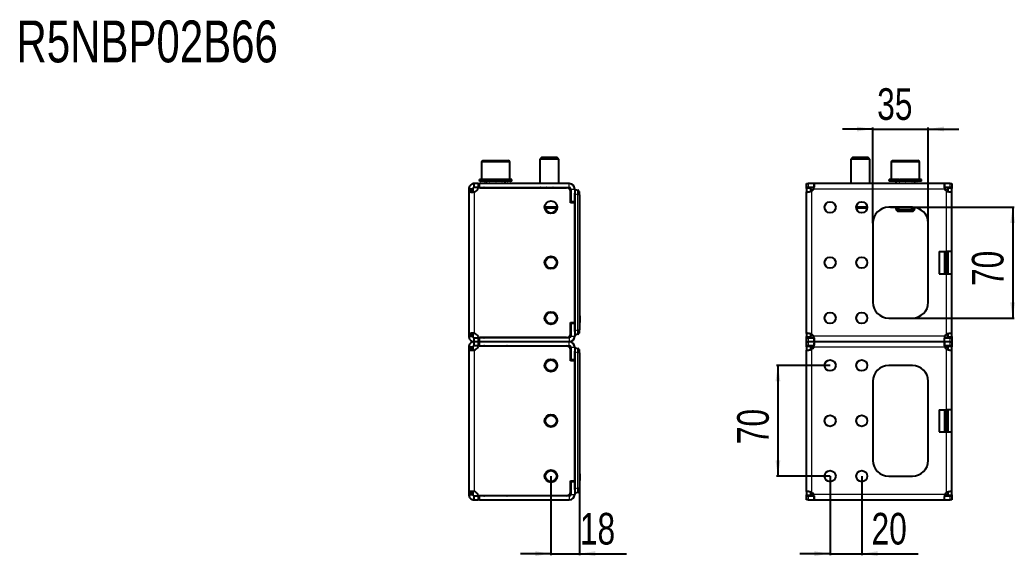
# Model space of a CAD drawing. Header units: millimetres. Extents: x 0 to 2052, y -357 to 593.
# Drawn here: x 955 to 1584, y 254 to 593 of the extents above; entities that cross this region are included whole.
import ezdxf

# ---------------------------------------------------------------- set-up
doc = ezdxf.new("R2010")
doc.units = ezdxf.units.MM
doc.layers.add('FORMAT', color=7, linetype='Continuous')
doc.styles.add('SLDTEXTSTYLE0', font='TXT', dxfattribs={"width": 0.75})
doc.dimstyles.new('SLDDIMSTYLE0', dxfattribs={"dimtxt": 20, "dimasz": 10, "dimexe": 0, "dimexo": 0.0625, "dimgap": 5, "dimtad": 2, "dimdec": 1, "dimrnd": 1e-09, "dimzin": 12, "dimdsep": 46, "dimtxsty": 'SLDTEXTSTYLE0', "dimsah": 1, "dimcen": 0.09, "dimadec": 0, "dimazin": 3, "dimtfac": 1, "dimtofl": 0, "dimtmove": 0, "dimatfit": 3, "dimfxl": 0, "dimfrac": 2, "dimtolj": 1, "dimtzin": 12, "dimarcsym": 0})
doc.dimstyles.new('SLDDIMSTYLE1', dxfattribs={"dimtxt": 20, "dimasz": 10, "dimexe": 0, "dimexo": 0.0625, "dimgap": 5, "dimtad": 2, "dimdec": 1, "dimrnd": 1e-09, "dimzin": 12, "dimdsep": 46, "dimtxsty": 'SLDTEXTSTYLE0', "dimsah": 1, "dimcen": 0.09, "dimadec": 0, "dimazin": 3, "dimtfac": 1, "dimtmove": 0, "dimatfit": 0, "dimfxl": 0, "dimfrac": 2, "dimtolj": 1, "dimtzin": 12, "dimarcsym": 0})

# ---------------------------------------------------------------- blocks, each defined once
blk = doc.blocks.new('_D_4')
at = {"layer": 'FORMAT'}
for p, q in [((1290.39, 304.38), (1290.39, 254.38)), ((1308.39, 299.63), (1308.39, 254.38)), ((1290.39, 255.38), (1271.16, 255.38)), ((1290.39, 255.38), (1308.39, 255.38)), ((1308.39, 255.38), (1338.17, 255.38))]:
    blk.add_line(p, q, dxfattribs=at)
for points in [[(1290.39, 255.38), (1280.39, 256.92), (1280.39, 253.85)], [(1308.39, 255.38), (1318.39, 253.85), (1318.39, 256.92)]]:
    blk.add_solid(points, dxfattribs=at)
at = {"layer": 'FORMAT', "insert": (1308.62, 281.17), "char_height": 20, "attachment_point": 1, "style": 'SLDTEXTSTYLE0'}
blk.add_mtext('18', dxfattribs=at)
blk = doc.blocks.new('_D_7')
at = {"layer": 'FORMAT'}
for p, q in [((1518.84, 474.39), (1583.19, 474.39)), ((1582.19, 474.39), (1582.19, 404.39)), ((1518.84, 404.39), (1583.19, 404.39))]:
    blk.add_line(p, q, dxfattribs=at)
for points in [[(1582.19, 474.39), (1580.65, 464.39), (1583.72, 464.39)], [(1582.19, 404.39), (1583.72, 414.39), (1580.65, 414.39)]]:
    blk.add_solid(points, dxfattribs=at)
at = {"layer": 'FORMAT', "insert": (1556.4, 424.61), "char_height": 20, "attachment_point": 1, "rotation": 90, "style": 'SLDTEXTSTYLE0'}
blk.add_mtext('70', dxfattribs=at)
blk = doc.blocks.new('_D_8')
at = {"layer": 'FORMAT'}
for p, q in [((1493.83, 523.89), (1474.6, 523.89)), ((1493.83, 464.4), (1493.83, 524.89)), ((1493.83, 523.89), (1528.83, 523.89)), ((1528.83, 464.4), (1528.83, 524.89)), ((1528.83, 523.89), (1548.06, 523.89))]:
    blk.add_line(p, q, dxfattribs=at)
for points in [[(1493.83, 523.89), (1483.83, 525.43), (1483.83, 522.35)], [(1528.83, 523.89), (1538.83, 522.35), (1538.83, 525.43)]]:
    blk.add_solid(points, dxfattribs=at)
at = {"layer": 'FORMAT', "insert": (1496.55, 549.67), "char_height": 20, "attachment_point": 1, "style": 'SLDTEXTSTYLE0'}
blk.add_mtext('35', dxfattribs=at)
blk = doc.blocks.new('_D_9')
at = {"layer": 'FORMAT'}
for p, q in [((1466.83, 304.38), (1466.83, 254.38)), ((1486.83, 304.38), (1486.83, 254.38)), ((1466.83, 255.38), (1447.6, 255.38)), ((1466.83, 255.38), (1486.83, 255.38)), ((1486.83, 255.38), (1522.55, 255.38))]:
    blk.add_line(p, q, dxfattribs=at)
for points in [[(1466.83, 255.38), (1456.83, 256.92), (1456.83, 253.85)], [(1486.83, 255.38), (1496.83, 253.85), (1496.83, 256.92)]]:
    blk.add_solid(points, dxfattribs=at)
at = {"layer": 'FORMAT', "insert": (1492.99, 281.17), "char_height": 20, "attachment_point": 1, "style": 'SLDTEXTSTYLE0'}
blk.add_mtext('20', dxfattribs=at)
blk = doc.blocks.new('_D_10')
at = {"layer": 'FORMAT'}
for p, q in [((1466.82, 374.39), (1432.82, 374.39)), ((1433.82, 374.39), (1433.82, 304.39)), ((1466.82, 304.39), (1432.82, 304.39))]:
    blk.add_line(p, q, dxfattribs=at)
for points in [[(1433.82, 374.39), (1432.29, 364.39), (1435.36, 364.39)], [(1433.82, 304.39), (1435.36, 314.39), (1432.29, 314.39)]]:
    blk.add_solid(points, dxfattribs=at)
at = {"layer": 'FORMAT', "insert": (1408.04, 324.61), "char_height": 20, "attachment_point": 1, "rotation": 90, "style": 'SLDTEXTSTYLE0'}
blk.add_mtext('70', dxfattribs=at)

msp = doc.modelspace()

# ---------------------------------------------------------------- linework, layer by layer
at = {"color": 7, "linetype": 'Continuous', "lineweight": 25}
for p, q in [((1247.39, 503.89), (1263.39, 503.89)), ((1284.47, 505.89), (1283.39, 504.82)), ((1283.39, 504.82), (1283.39, 489.39)), ((1295.39, 504.82), (1283.39, 504.82)), ((1294.32, 505.89), (1284.47, 505.89)), ((1295.39, 504.82), (1294.32, 505.89)), ((1295.39, 489.39), (1295.39, 504.82)), ((1480.91, 505.89), (1479.83, 504.82)), ((1479.83, 504.82), (1479.83, 489.39)), ((1491.83, 504.82), (1479.83, 504.82)), ((1490.76, 505.89), (1480.91, 505.89)), ((1491.83, 504.82), (1490.76, 505.89)), ((1491.83, 489.39), (1491.83, 504.82)), ((1506.33, 503.89), (1514.15, 503.89)), ((1514.15, 503.89), (1522.33, 503.89)), ((1246.39, 502.89), (1246.39, 491.89)), ((1264.39, 491.89), (1264.39, 502.89)), ((1505.33, 502.89), (1505.33, 491.89)), ((1523.33, 491.89), (1523.33, 502.89)), ((1245.14, 491.89), (1245.14, 490.89)), ((1245.14, 491.89), (1245.15, 491.89)), ((1245.14, 490.89), (1245.15, 490.89)), ((1245.15, 491.89), (1245.15, 491.64)), ((1245.94, 491.89), (1245.15, 491.89)), ((1245.15, 490.89), (1245.15, 491.14)), ((1245.94, 490.89), (1245.15, 490.89)), ((1245.94, 491.89), (1246.04, 491.89)), ((1245.94, 490.89), (1246.04, 490.89)), ((1246.04, 491.89), (1246.04, 491.64)), ((1248.18, 491.89), (1246.04, 491.89)), ((1246.04, 490.89), (1246.04, 491.14)), ((1248.18, 490.89), (1246.04, 490.89)), ((1248.18, 491.89), (1248.36, 491.89)), ((1248.18, 490.89), (1248.36, 490.89)), ((1248.36, 491.89), (1248.36, 491.64)), ((1251.52, 491.89), (1248.36, 491.89)), ((1248.36, 490.89), (1248.36, 491.14)), ((1251.52, 490.89), (1248.36, 490.89)), ((1249.39, 490.89), (1249.39, 489.39)), ((1251.52, 491.89), (1251.75, 491.89)), ((1251.52, 490.89), (1251.75, 490.89)), ((1251.75, 491.89), (1251.75, 491.64)), ((1255.45, 491.89), (1251.75, 491.89)), ((1251.75, 490.89), (1251.75, 491.14)), ((1255.45, 490.89), (1251.75, 490.89)), ((1255.45, 491.89), (1255.53, 491.89)), ((1255.45, 490.89), (1255.62, 490.89)), ((1255.62, 490.89), (1255.7, 490.89)), ((1255.66, 491.89), (1255.7, 491.89)), ((1255.7, 491.89), (1255.7, 491.64)), ((1259.37, 491.89), (1255.7, 491.89)), ((1255.7, 490.89), (1255.7, 491.14)), ((1259.37, 490.89), (1255.7, 490.89)), ((1259.37, 491.89), (1259.59, 491.89)), ((1259.37, 490.89), (1259.59, 490.89)), ((1259.59, 491.89), (1259.59, 491.64)), ((1262.68, 491.89), (1259.59, 491.89)), ((1259.59, 490.89), (1259.59, 491.14)), ((1262.68, 490.89), (1259.59, 490.89)), ((1261.39, 489.39), (1261.39, 490.89)), ((1262.68, 491.89), (1262.85, 491.89)), ((1262.68, 490.89), (1262.85, 490.89)), ((1262.85, 491.89), (1262.85, 491.64)), ((1264.88, 491.89), (1262.85, 491.89)), ((1262.85, 490.89), (1262.85, 491.14)), ((1264.88, 490.89), (1262.85, 490.89)), ((1264.88, 491.89), (1264.98, 491.89)), ((1264.88, 490.89), (1264.98, 490.89)), ((1264.98, 491.89), (1264.98, 491.64)), ((1265.64, 491.89), (1264.98, 491.89)), ((1264.98, 490.89), (1264.98, 491.14)), ((1265.64, 490.89), (1264.98, 490.89)), ((1265.64, 490.89), (1265.64, 491.89)), ((1504.08, 491.89), (1504.08, 490.89)), ((1504.08, 491.89), (1504.09, 491.89)), ((1504.08, 490.89), (1504.09, 490.89)), ((1504.09, 491.89), (1504.09, 491.64)), ((1504.92, 491.89), (1504.09, 491.89)), ((1504.09, 490.89), (1504.09, 491.14)), ((1504.92, 490.89), (1504.09, 490.89)), ((1504.92, 491.89), (1505.02, 491.89)), ((1504.92, 490.89), (1505.02, 490.89)), ((1505.02, 491.89), (1505.02, 491.64)), ((1507.19, 491.89), (1505.02, 491.89)), ((1505.02, 490.89), (1505.02, 491.14)), ((1507.19, 490.89), (1505.02, 490.89)), ((1507.19, 491.89), (1507.37, 491.89)), ((1507.19, 490.89), (1507.37, 490.89)), ((1507.37, 491.89), (1507.37, 491.64)), ((1510.54, 491.89), (1507.37, 491.89)), ((1507.37, 490.89), (1507.37, 491.14)), ((1510.54, 490.89), (1507.37, 490.89)), ((1508.33, 490.89), (1508.33, 489.39)), ((1510.54, 491.89), (1510.78, 491.89)), ((1510.54, 490.89), (1510.78, 490.89)), ((1510.78, 491.89), (1510.78, 491.64)), ((1514.48, 491.89), (1510.78, 491.89)), ((1510.78, 490.89), (1510.78, 491.14)), ((1514.48, 490.89), (1510.78, 490.89)), ((1514.48, 491.89), (1514.55, 491.89)), ((1514.48, 490.89), (1514.63, 490.89)), ((1514.63, 490.89), (1514.73, 490.89)), ((1514.68, 491.89), (1514.73, 491.89)), ((1514.73, 491.89), (1514.73, 491.64)), ((1518.39, 491.89), (1514.73, 491.89)), ((1514.73, 490.89), (1514.73, 491.14)), ((1518.39, 490.89), (1514.73, 490.89)), ((1518.39, 491.89), (1518.62, 491.89)), ((1518.39, 490.89), (1518.62, 490.89)), ((1518.62, 491.89), (1518.62, 491.64)), ((1521.68, 491.89), (1518.62, 491.89)), ((1518.62, 490.89), (1518.62, 491.14)), ((1521.68, 490.89), (1518.62, 490.89)), ((1520.33, 489.39), (1520.33, 490.89)), ((1521.68, 491.89), (1521.85, 491.89)), ((1521.68, 490.89), (1521.85, 490.89)), ((1521.85, 491.89), (1521.85, 491.64)), ((1523.86, 491.89), (1521.85, 491.89)), ((1521.85, 490.89), (1521.85, 491.14)), ((1523.86, 490.89), (1521.85, 490.89)), ((1523.86, 491.89), (1523.94, 491.89)), ((1523.86, 490.89), (1523.94, 490.89)), ((1523.94, 491.89), (1523.94, 491.64)), ((1524.58, 491.89), (1523.94, 491.89)), ((1523.94, 490.89), (1523.94, 491.14)), ((1524.58, 490.89), (1523.94, 490.89)), ((1524.58, 490.89), (1524.58, 491.89)), ((1238.39, 485.89), (1238.39, 484.67)), ((1240.89, 485.89), (1238.39, 485.89)), ((1238.39, 484.67), (1238.39, 394.11)), ((1240.89, 484.67), (1238.39, 484.67)), ((1240.89, 485.89), (1240.89, 484.67)), ((1241.89, 486.89), (1241.89, 489.39)), ((1244.3, 489.39), (1241.89, 489.39)), ((1244.3, 486.89), (1241.89, 486.89)), ((1244.3, 489.39), (1244.3, 486.89)), ((1244.3, 489.39), (1245.3, 489.39)), ((1245.3, 486.89), (1244.3, 486.89)), ((1301.89, 489.39), (1245.3, 489.39)), ((1245.3, 486.89), (1301.89, 486.89)), ((1245.32, 486.79), (1300.29, 486.79)), ((1279.14, 486.89), (1279.14, 486.79)), ((1279.44, 486.89), (1279.44, 486.79)), ((1281.12, 486.89), (1281.12, 486.79)), ((1284.07, 486.89), (1284.07, 486.79)), ((1287.83, 486.89), (1287.83, 486.79)), ((1291.82, 486.89), (1291.82, 486.79)), ((1295.45, 486.89), (1295.45, 486.79)), ((1298.15, 486.89), (1298.15, 486.79)), ((1299.52, 486.89), (1299.52, 486.79)), ((1299.64, 486.79), (1299.64, 486.89)), ((1302.89, 485.89), (1302.89, 477.94)), ((1305.39, 485.89), (1305.39, 477.94)), ((1305.39, 485.64), (1305.59, 485.64)), ((1305.59, 485.64), (1307.28, 485.19)), ((1451.83, 486.89), (1451.83, 489.39)), ((1451.83, 489.39), (1452.94, 489.39)), ((1452.94, 486.89), (1451.83, 486.89)), ((1451.83, 486.89), (1451.83, 486.79)), ((1451.83, 486.79), (1454.33, 486.79)), ((1451.83, 486.18), (1451.83, 486.79)), ((1451.83, 486.18), (1451.83, 484.12)), ((1456.66, 489.39), (1452.94, 489.39)), ((1456.66, 486.89), (1452.94, 486.89)), ((1454.33, 486.79), (1454.33, 486.18)), ((1454.33, 486.18), (1454.33, 484.36)), ((1539, 489.39), (1456.66, 489.39)), ((1456.66, 489.39), (1456.66, 487.18)), ((1539, 489.39), (1539, 486.89)), ((1542.72, 489.39), (1539, 489.39)), ((1542.72, 486.89), (1539, 486.89)), ((1541.33, 486.79), (1543.83, 486.79)), ((1541.33, 486.18), (1541.33, 486.79)), ((1541.33, 484.34), (1541.33, 486.18)), ((1542.72, 489.39), (1543.83, 489.39)), ((1543.83, 486.89), (1542.72, 486.89)), ((1543.83, 489.39), (1543.83, 486.89)), ((1543.83, 486.79), (1543.83, 486.89)), ((1543.83, 486.79), (1543.83, 486.18)), ((1543.83, 484.12), (1543.83, 486.18)), ((1302.79, 477.29), (1302.79, 484.29)), ((1302.79, 478.87), (1302.89, 478.66)), ((1305.39, 395.92), (1305.39, 483.37)), ((1305.59, 396.54), (1305.59, 482.74)), ((1308.39, 482.29), (1308.39, 483.74)), ((1308.39, 482.29), (1308.39, 407.84)), ((1451.83, 394.67), (1451.83, 484.12)), ((1451.83, 484.12), (1452.92, 484.12)), ((1543.83, 446.39), (1543.83, 484.12)), ((1294.36, 473.89), (1286.43, 473.89)), ((1305.39, 477.29), (1302.79, 477.29)), ((1305.39, 477.94), (1302.89, 477.94)), ((1305.39, 477.29), (1305.39, 401.49)), ((1490.29, 473.89), (1483.37, 473.89)), ((1518.83, 474.39), (1503.83, 474.39)), ((1505.5, 474.29), (1505.48, 474.29)), ((1505.5, 474.29), (1505.5, 474.29)), ((1505.6, 474.29), (1505.5, 474.29)), ((1505.6, 474.39), (1505.6, 474.29)), ((1508.86, 474.29), (1505.6, 474.29)), ((1508.33, 474.29), (1508.33, 472.97)), ((1508.33, 472.97), (1509.41, 471.89)), ((1508.33, 472.97), (1514.19, 472.97)), ((1508.86, 474.29), (1510.76, 474.29)), ((1509.41, 471.89), (1514.22, 471.89)), ((1511.31, 474.29), (1510.76, 474.29)), ((1517.35, 474.29), (1511.31, 474.29)), ((1514.19, 472.97), (1520.33, 472.97)), ((1514.22, 471.89), (1519.26, 471.89)), ((1517.91, 474.29), (1517.35, 474.29)), ((1517.91, 474.29), (1519.8, 474.29)), ((1519.26, 471.89), (1520.33, 472.97)), ((1520.24, 474.29), (1519.8, 474.29)), ((1520.33, 472.97), (1520.33, 474.28)), ((1493.83, 464.39), (1493.83, 414.39)), ((1528.83, 414.39), (1528.83, 464.39)), ((1535.83, 446.39), (1540.33, 446.39)), ((1535.83, 446.39), (1535.83, 432.39)), ((1543.83, 446.39), (1540.33, 446.39)), ((1541.33, 432.39), (1541.33, 446.39)), ((1543.83, 432.39), (1543.83, 446.39)), ((1535.83, 432.39), (1540.33, 432.39)), ((1540.33, 432.39), (1543.83, 432.39)), ((1543.83, 394.67), (1543.83, 432.39)), ((1308.39, 407.84), (1308.39, 399.64)), ((1308.59, 405.9), (1308.39, 405.9)), ((1308.59, 405.86), (1308.39, 405.86)), ((1308.59, 405.84), (1308.39, 405.84)), ((1308.59, 405.4), (1308.59, 402.08)), ((1503.83, 404.39), (1518.83, 404.39)), ((1302.79, 401.49), (1305.39, 401.49)), ((1302.79, 394.49), (1302.79, 401.49)), ((1302.79, 400.41), (1302.89, 400.63)), ((1302.89, 400.84), (1302.89, 392.89)), ((1305.39, 400.84), (1302.89, 400.84)), ((1305.39, 400.84), (1305.39, 392.89)), ((1308.59, 401.64), (1308.39, 401.64)), ((1308.59, 401.59), (1308.39, 401.59)), ((1308.39, 399.64), (1308.39, 396.99)), ((1308.39, 395.54), (1308.39, 396.99)), ((1238.39, 394.11), (1240.89, 394.11)), ((1238.39, 394.11), (1238.39, 392.89)), ((1238.39, 392.89), (1240.89, 392.89)), ((1240.89, 394.11), (1240.89, 392.89)), ((1241.89, 389.39), (1241.89, 391.89)), ((1241.89, 391.89), (1244.3, 391.89)), ((1244.3, 391.89), (1244.3, 389.39)), ((1244.3, 391.89), (1245.3, 391.89)), ((1301.89, 391.89), (1245.3, 391.89)), ((1300.29, 391.99), (1245.32, 391.99)), ((1305.59, 393.64), (1305.39, 393.64)), ((1307.28, 394.09), (1305.59, 393.64)), ((1451.83, 394.67), (1451.83, 392.6)), ((1451.83, 391.99), (1451.83, 392.6)), ((1454.33, 391.99), (1451.83, 391.99)), ((1451.83, 391.99), (1451.83, 391.89)), ((1451.83, 389.39), (1451.83, 391.89)), ((1451.83, 391.89), (1452.94, 391.89)), ((1452.94, 391.89), (1456.66, 391.89)), ((1454.33, 394.44), (1454.33, 392.6)), ((1454.33, 392.6), (1454.33, 391.99)), ((1456.66, 391.89), (1456.66, 389.39)), ((1539, 391.89), (1542.72, 391.89)), ((1539, 389.39), (1539, 391.61)), ((1541.33, 392.6), (1541.33, 394.42)), ((1541.33, 391.99), (1541.33, 392.6)), ((1543.83, 391.99), (1541.33, 391.99)), ((1542.72, 391.89), (1543.83, 391.89)), ((1543.83, 394.67), (1542.74, 394.67)), ((1543.83, 392.6), (1543.83, 394.67)), ((1543.83, 392.6), (1543.83, 391.99)), ((1543.83, 391.89), (1543.83, 391.99)), ((1543.83, 391.89), (1543.83, 389.39)), ((1240.89, 385.89), (1238.39, 385.89)), ((1238.39, 385.89), (1238.39, 384.67)), ((1238.39, 384.67), (1238.39, 294.11)), ((1240.89, 384.67), (1238.39, 384.67)), ((1240.89, 385.89), (1240.89, 384.67)), ((1241.89, 386.89), (1241.89, 389.39)), ((1244.3, 389.39), (1241.89, 389.39)), ((1244.3, 386.89), (1241.89, 386.89)), ((1244.3, 389.39), (1244.3, 386.89)), ((1244.3, 389.39), (1245.3, 389.39)), ((1245.3, 386.89), (1244.3, 386.89)), ((1301.89, 389.39), (1245.3, 389.39)), ((1245.3, 386.89), (1301.89, 386.89)), ((1245.32, 386.79), (1300.29, 386.79)), ((1302.79, 377.29), (1302.79, 384.29)), ((1302.89, 385.89), (1302.89, 377.94)), ((1305.39, 385.89), (1305.39, 377.94)), ((1305.39, 385.64), (1305.59, 385.64)), ((1305.59, 385.64), (1307.28, 385.19)), ((1308.39, 382.29), (1308.39, 383.74)), ((1451.83, 386.89), (1451.83, 389.39)), ((1451.83, 389.39), (1452.94, 389.39)), ((1452.94, 386.89), (1451.83, 386.89)), ((1451.83, 386.89), (1451.83, 386.79)), ((1451.83, 386.79), (1454.33, 386.79)), ((1451.83, 386.18), (1451.83, 386.79)), ((1451.83, 386.18), (1451.83, 384.12)), ((1451.83, 294.67), (1451.83, 384.12)), ((1451.83, 384.12), (1452.92, 384.12)), ((1456.66, 389.39), (1452.94, 389.39)), ((1456.66, 386.89), (1452.94, 386.89)), ((1454.33, 386.79), (1454.33, 386.18)), ((1454.33, 386.18), (1454.33, 384.36)), ((1539, 389.39), (1456.66, 389.39)), ((1456.66, 389.39), (1456.66, 387.18)), ((1539, 389.39), (1539, 386.89)), ((1542.72, 389.39), (1539, 389.39)), ((1542.72, 386.89), (1539, 386.89)), ((1541.33, 386.79), (1543.83, 386.79)), ((1541.33, 386.18), (1541.33, 386.79)), ((1541.33, 384.34), (1541.33, 386.18)), ((1542.72, 389.39), (1543.83, 389.39)), ((1543.83, 386.89), (1542.72, 386.89)), ((1543.83, 389.39), (1543.83, 386.89)), ((1543.83, 386.79), (1543.83, 386.89)), ((1543.83, 386.79), (1543.83, 386.18)), ((1543.83, 384.12), (1543.83, 386.18)), ((1543.83, 346.39), (1543.83, 384.12)), ((1302.79, 378.87), (1302.89, 378.66)), ((1305.39, 377.94), (1302.89, 377.94)), ((1305.39, 295.92), (1305.39, 383.37)), ((1305.59, 296.54), (1305.59, 382.74)), ((1308.39, 382.29), (1308.39, 307.84)), ((1305.39, 377.29), (1302.79, 377.29)), ((1305.39, 377.29), (1305.39, 301.49)), ((1518.83, 374.39), (1503.83, 374.39)), ((1493.83, 364.39), (1493.83, 314.39)), ((1528.83, 314.39), (1528.83, 364.39)), ((1535.83, 346.39), (1540.33, 346.39)), ((1535.83, 346.39), (1535.83, 332.39)), ((1543.83, 346.39), (1540.33, 346.39)), ((1541.33, 332.39), (1541.33, 346.39)), ((1543.83, 332.39), (1543.83, 346.39)), ((1535.83, 332.39), (1540.33, 332.39)), ((1540.33, 332.39), (1543.83, 332.39)), ((1543.83, 294.67), (1543.83, 332.39)), ((1308.39, 307.84), (1308.39, 299.64)), ((1308.59, 305.9), (1308.39, 305.9)), ((1308.59, 305.86), (1308.39, 305.86)), ((1308.59, 305.84), (1308.39, 305.84)), ((1308.59, 305.4), (1308.59, 302.08)), ((1503.83, 304.39), (1518.83, 304.39)), ((1302.79, 301.49), (1305.39, 301.49)), ((1302.79, 294.49), (1302.79, 301.49)), ((1302.79, 300.41), (1302.89, 300.63)), ((1302.89, 300.84), (1302.89, 292.89)), ((1305.39, 300.84), (1302.89, 300.84)), ((1305.39, 300.84), (1305.39, 292.89)), ((1308.59, 301.64), (1308.39, 301.64)), ((1308.59, 301.59), (1308.39, 301.59)), ((1308.39, 299.64), (1308.39, 296.99)), ((1308.39, 295.54), (1308.39, 296.99)), ((1238.39, 294.11), (1240.89, 294.11)), ((1238.39, 294.11), (1238.39, 292.89)), ((1238.39, 292.89), (1240.89, 292.89)), ((1240.89, 294.11), (1240.89, 292.89)), ((1241.89, 289.39), (1241.89, 291.89)), ((1241.89, 291.89), (1244.3, 291.89)), ((1241.89, 289.39), (1244.3, 289.39)), ((1244.3, 291.89), (1244.3, 289.39)), ((1244.3, 291.89), (1245.3, 291.89)), ((1245.3, 289.39), (1244.3, 289.39)), ((1301.89, 291.89), (1245.3, 291.89)), ((1245.3, 289.39), (1301.89, 289.39)), ((1300.29, 291.99), (1245.32, 291.99)), ((1305.59, 293.64), (1305.39, 293.64)), ((1307.28, 294.09), (1305.59, 293.64)), ((1451.83, 294.67), (1451.83, 292.6)), ((1451.83, 291.99), (1451.83, 292.6)), ((1454.33, 291.99), (1451.83, 291.99)), ((1451.83, 291.99), (1451.83, 291.89)), ((1451.83, 289.39), (1451.83, 291.89)), ((1451.83, 291.89), (1452.94, 291.89)), ((1452.94, 289.39), (1451.83, 289.39)), ((1452.94, 291.89), (1456.66, 291.89)), ((1452.94, 289.39), (1456.66, 289.39)), ((1454.33, 294.44), (1454.33, 292.6)), ((1454.33, 292.6), (1454.33, 291.99)), ((1456.66, 291.89), (1456.66, 289.39)), ((1456.66, 289.39), (1539, 289.39)), ((1539, 291.89), (1542.72, 291.89)), ((1539, 289.39), (1539, 291.61)), ((1539, 289.39), (1542.72, 289.39)), ((1541.33, 292.6), (1541.33, 294.42)), ((1541.33, 291.99), (1541.33, 292.6)), ((1543.83, 291.99), (1541.33, 291.99)), ((1542.72, 291.89), (1543.83, 291.89)), ((1543.83, 289.39), (1542.72, 289.39)), ((1543.83, 294.67), (1542.74, 294.67)), ((1543.83, 292.6), (1543.83, 294.67)), ((1543.83, 292.6), (1543.83, 291.99)), ((1543.83, 291.89), (1543.83, 291.99)), ((1543.83, 291.89), (1543.83, 289.39))]:
    msp.add_line(p, q, dxfattribs=at)
at = {"color": 8, "linetype": 'Continuous', "lineweight": 18}
for p, q in [((1264.39, 502.89), (1246.39, 502.89)), ((1514.12, 502.89), (1505.33, 502.89)), ((1523.33, 502.89), (1514.12, 502.89)), ((1245.3, 489.39), (1245.3, 486.89)), ((1301.89, 486.89), (1301.89, 489.39)), ((1302.89, 485.89), (1305.39, 485.89)), ((1454.33, 486.18), (1451.83, 486.18)), ((1452.94, 489.39), (1452.94, 486.89)), ((1454.33, 485.89), (1456.42, 485.89)), ((1455.33, 394.11), (1455.33, 484.67)), ((1539.24, 485.89), (1456.42, 485.89)), ((1539.24, 485.89), (1541.33, 485.89)), ((1540.33, 446.39), (1540.33, 484.67)), ((1543.83, 486.18), (1541.33, 486.18)), ((1542.72, 486.89), (1542.72, 489.39)), ((1241.89, 484.12), (1241.89, 394.67)), ((1307.28, 482.29), (1305.59, 482.74)), ((1307.28, 396.99), (1307.28, 482.29)), ((1308.39, 482.29), (1307.28, 482.29)), ((1286.43, 474.89), (1294.36, 474.89)), ((1305.2, 477.29), (1305.2, 477.94)), ((1483.37, 474.89), (1490.29, 474.89)), ((1510.76, 474.39), (1510.76, 474.29)), ((1511.31, 474.39), (1511.31, 474.29)), ((1517.35, 474.39), (1517.35, 474.29)), ((1517.91, 474.39), (1517.91, 474.29)), ((1539.13, 432.39), (1539.13, 446.39)), ((1539.33, 446.39), (1539.33, 432.39)), ((1539.44, 432.39), (1539.44, 446.39)), ((1539.64, 446.39), (1539.64, 432.39)), ((1540.52, 432.39), (1540.52, 446.39)), ((1540.72, 446.39), (1540.72, 432.39)), ((1540.83, 432.39), (1540.83, 446.39)), ((1541.03, 446.39), (1541.03, 432.39)), ((1540.33, 394.11), (1540.33, 432.39)), ((1308.59, 405.4), (1308.39, 405.4)), ((1305.2, 400.84), (1305.2, 401.49)), ((1305.59, 396.54), (1307.28, 396.99)), ((1307.28, 396.99), (1308.39, 396.99)), ((1308.59, 402.08), (1308.39, 402.08)), ((1245.3, 391.89), (1245.3, 389.39)), ((1301.89, 391.89), (1301.89, 389.39)), ((1302.89, 392.89), (1305.39, 392.89)), ((1451.83, 392.6), (1454.33, 392.6)), ((1452.94, 391.89), (1452.94, 389.39)), ((1456.42, 392.89), (1454.33, 392.89)), ((1539.24, 392.89), (1456.42, 392.89)), ((1541.33, 392.89), (1539.24, 392.89)), ((1541.33, 392.6), (1543.83, 392.6)), ((1542.72, 389.39), (1542.72, 391.89)), ((1241.89, 384.12), (1241.89, 294.67)), ((1245.3, 389.39), (1245.3, 386.89)), ((1301.89, 386.89), (1301.89, 389.39)), ((1302.89, 385.89), (1305.39, 385.89)), ((1454.33, 386.18), (1451.83, 386.18)), ((1452.94, 389.39), (1452.94, 386.89)), ((1454.33, 385.89), (1456.42, 385.89)), ((1455.33, 294.11), (1455.33, 384.67)), ((1539.24, 385.89), (1456.42, 385.89)), ((1539.24, 385.89), (1541.33, 385.89)), ((1540.33, 346.39), (1540.33, 384.67)), ((1543.83, 386.18), (1541.33, 386.18)), ((1542.72, 386.89), (1542.72, 389.39)), ((1305.2, 377.29), (1305.2, 377.94)), ((1307.28, 382.29), (1305.59, 382.74)), ((1307.28, 296.99), (1307.28, 382.29)), ((1308.39, 382.29), (1307.28, 382.29)), ((1539.13, 332.39), (1539.13, 346.39)), ((1539.33, 346.39), (1539.33, 332.39)), ((1539.44, 332.39), (1539.44, 346.39)), ((1539.64, 346.39), (1539.64, 332.39)), ((1540.52, 332.39), (1540.52, 346.39)), ((1540.72, 346.39), (1540.72, 332.39)), ((1540.83, 332.39), (1540.83, 346.39)), ((1541.03, 346.39), (1541.03, 332.39)), ((1540.33, 294.11), (1540.33, 332.39)), ((1308.59, 305.4), (1308.39, 305.4)), ((1308.59, 302.08), (1308.39, 302.08)), ((1305.2, 300.84), (1305.2, 301.49)), ((1305.59, 296.54), (1307.28, 296.99)), ((1307.28, 296.99), (1308.39, 296.99)), ((1245.3, 291.89), (1245.3, 289.39)), ((1301.89, 291.89), (1301.89, 289.39)), ((1302.89, 292.89), (1305.39, 292.89)), ((1451.83, 292.6), (1454.33, 292.6)), ((1452.94, 291.89), (1452.94, 289.39)), ((1456.42, 292.89), (1454.33, 292.89)), ((1539.24, 292.89), (1456.42, 292.89)), ((1541.33, 292.89), (1539.24, 292.89)), ((1541.33, 292.6), (1543.83, 292.6)), ((1542.72, 289.39), (1542.72, 291.89))]:
    msp.add_line(p, q, dxfattribs=at)
at = {"color": 7, "linetype": 'Continuous', "lineweight": 25}
for centre, radius in [((1290.39, 474.39), 4), ((1466.83, 474.39), 3.5), ((1486.83, 474.39), 3.5), ((1290.39, 439.39), 4), ((1290.39, 439.39), 3.5), ((1466.83, 439.39), 3.5), ((1486.83, 439.39), 3.5), ((1290.39, 404.39), 4), ((1290.39, 404.39), 3.5), ((1466.83, 404.39), 3.5), ((1486.83, 404.39), 3.5), ((1290.39, 374.39), 4), ((1290.39, 374.39), 3.5), ((1466.83, 374.39), 3.5), ((1486.83, 374.39), 3.5), ((1290.39, 339.39), 4), ((1290.39, 339.39), 3.5), ((1466.83, 339.39), 3.5), ((1486.83, 339.39), 3.5), ((1290.39, 304.39), 4), ((1290.39, 304.39), 3.5), ((1466.83, 304.39), 3.5), ((1486.83, 304.39), 3.5)]:
    msp.add_circle(centre, radius, dxfattribs=at)
for centre, radius, start, end in [((1247.39, 502.89), 1, 90, 180), ((1263.39, 502.89), 1, 0, 90), ((1506.33, 502.89), 1, 90, 180), ((1522.33, 502.89), 1, 0, 90), ((1241.17, 487.54), 3.5, 281.89481, 337.11462), ((1245.32, 485.79), 1, 90, 157.11462), ((1248.04, 486.54), 0.35, 45.58469, 90), ((1262.74, 486.54), 0.35, 90, 134.41531), ((1300.29, 484.29), 2.5, 360, 90), ((1301.89, 485.89), 3.5, 360, 90), ((1301.89, 485.89), 1, 360, 90), ((1306.89, 483.74), 1.5, 0, 75), ((1453.33, 487.54), 3.5, 304.8499, 331.87293), ((1542.33, 487.54), 3.5, 208.12707, 235.1501), ((1290.39, 474.39), 3.5, 188.21321, 351.78679), ((1503.83, 464.39), 10, 90, 180), ((1518.83, 464.39), 10, 360, 90), ((1503.83, 414.39), 10, 180, 270), ((1518.83, 414.39), 10, 270, 0), ((1241.17, 391.24), 3.5, 22.88538, 78.10519), ((1245.32, 392.99), 1, 202.88538, 270), ((1248.04, 392.24), 0.35, 270, 314.41531), ((1262.74, 392.24), 0.35, 225.58469, 270), ((1300.29, 394.49), 2.5, 270, 0), ((1301.89, 392.89), 3.5, 270, 0), ((1301.89, 392.89), 1, 270, 0), ((1306.89, 395.54), 1.5, 285, 0), ((1453.33, 391.24), 3.5, 28.12707, 55.1501), ((1542.33, 391.24), 3.5, 124.8499, 151.87293), ((1241.17, 387.54), 3.5, 281.89481, 337.11462), ((1245.32, 385.79), 1, 90, 157.11462), ((1248.04, 386.54), 0.35, 45.58469, 90), ((1262.74, 386.54), 0.35, 90, 134.41531), ((1300.29, 384.29), 2.5, 360, 90), ((1301.89, 385.89), 3.5, 360, 90), ((1301.89, 385.89), 1, 360, 90), ((1306.89, 383.74), 1.5, 0, 75), ((1453.33, 387.54), 3.5, 304.8499, 331.87293), ((1542.33, 387.54), 3.5, 208.12707, 235.1501), ((1503.83, 364.39), 10, 90, 180), ((1518.83, 364.39), 10, 360, 90), ((1503.83, 314.39), 10, 180, 270), ((1518.83, 314.39), 10, 270, 0), ((1241.17, 291.24), 3.5, 22.88538, 78.10519), ((1245.32, 292.99), 1, 202.88538, 270), ((1248.04, 292.24), 0.35, 270, 314.41531), ((1262.74, 292.24), 0.35, 225.58469, 270), ((1300.29, 294.49), 2.5, 270, 0), ((1301.89, 292.89), 3.5, 270, 0), ((1301.89, 292.89), 1, 270, 0), ((1306.89, 295.54), 1.5, 285, 0), ((1453.33, 291.24), 3.5, 28.12707, 55.1501), ((1542.33, 291.24), 3.5, 124.8499, 151.87293)]:
    msp.add_arc(centre, radius, start, end, dxfattribs=at)
at = {"color": 8, "linetype": 'Continuous', "lineweight": 18}
for centre, major_axis, start_param, end_param in [((1306.89, 482.19), (0.38, 3), 4.762686, 6.266445), ((1306.89, 397.1), (-0.38, 3), 3.158333, 4.662092), ((1306.89, 382.19), (0.38, 3), 4.762686, 6.266445), ((1306.89, 297.1), (-0.38, 3), 3.158333, 4.662092)]:
    msp.add_ellipse(centre, major_axis=major_axis, ratio=0.123038, start_param=start_param, end_param=end_param, dxfattribs=at)
at = {"color": 7, "linetype": 'Continuous', "lineweight": 25}
for centre, major_axis, start_param, end_param in [((1294, 485.64), (11.57, -3.1), 0.067037, 0.253072), ((1294, 393.64), (11.57, 3.1), 6.030113, 6.216148), ((1294, 385.64), (11.57, -3.1), 0.067037, 0.253072), ((1294, 293.64), (11.57, 3.1), 6.030113, 6.216148)]:
    msp.add_ellipse(centre, major_axis=major_axis, ratio=0.250563, start_param=start_param, end_param=end_param, dxfattribs=at)
for points, knots in [([(1245.15, 491.64), (1245.15, 491.68), (1245.15, 491.75), (1245.15, 491.83), (1245.14, 491.87), (1245.14, 491.89)], [0, 0, 0, 0, 0.499981, 0.749988, 1, 1, 1, 1]), ([(1245.14, 490.89), (1245.14, 490.91), (1245.15, 490.95), (1245.15, 491.04), (1245.15, 491.1), (1245.15, 491.14)], [0, 0, 0, 0, 0.25014, 0.50028, 1, 1, 1, 1]), ([(1246.04, 491.64), (1246.03, 491.68), (1246, 491.75), (1245.97, 491.83), (1245.95, 491.87), (1245.94, 491.89)], [0, 0, 0, 0, 0.499981, 0.749988, 1, 1, 1, 1]), ([(1245.94, 490.89), (1245.95, 490.91), (1245.97, 490.95), (1246, 491.04), (1246.03, 491.1), (1246.04, 491.14)], [0, 0, 0, 0, 0.25014, 0.50028, 1, 1, 1, 1]), ([(1248.36, 491.64), (1248.33, 491.68), (1248.29, 491.75), (1248.23, 491.83), (1248.2, 491.87), (1248.18, 491.89)], [0, 0, 0, 0, 0.499981, 0.749988, 1, 1, 1, 1]), ([(1248.18, 490.89), (1248.2, 490.91), (1248.23, 490.95), (1248.29, 491.04), (1248.33, 491.1), (1248.36, 491.14)], [0, 0, 0, 0, 0.25014, 0.50028, 1, 1, 1, 1]), ([(1251.75, 491.64), (1251.71, 491.68), (1251.66, 491.75), (1251.58, 491.83), (1251.54, 491.87), (1251.52, 491.89)], [0, 0, 0, 0, 0.499981, 0.749988, 1, 1, 1, 1]), ([(1251.52, 490.89), (1251.54, 490.91), (1251.58, 490.95), (1251.66, 491.04), (1251.71, 491.1), (1251.75, 491.14)], [0, 0, 0, 0, 0.2501401, 0.5002802, 1, 1, 1, 1]), ([(1255.7, 491.64), (1255.65, 491.68), (1255.59, 491.75), (1255.51, 491.83), (1255.47, 491.87), (1255.45, 491.89)], [0, 0, 0, 0, 0.499981, 0.749988, 1, 1, 1, 1]), ([(1255.45, 490.89), (1255.47, 490.91), (1255.51, 490.95), (1255.59, 491.04), (1255.65, 491.1), (1255.7, 491.14)], [0, 0, 0, 0, 0.25014, 0.50028, 1, 1, 1, 1]), ([(1255.7, 491.64), (1255.68, 491.71), (1255.66, 491.84), (1255.63, 491.88), (1255.62, 491.89)], [0, 0, 0, 0, 0.561794, 1, 1, 1, 1]), ([(1255.7, 491.14), (1255.68, 491.07), (1255.66, 490.94), (1255.63, 490.91), (1255.62, 490.89)], [0, 0, 0, 0, 0.561794, 1, 1, 1, 1]), ([(1259.59, 491.64), (1259.56, 491.68), (1259.5, 491.75), (1259.42, 491.83), (1259.38, 491.87), (1259.37, 491.89)], [0, 0, 0, 0, 0.4999808, 0.7499881, 1, 1, 1, 1]), ([(1259.37, 490.89), (1259.38, 490.91), (1259.42, 490.95), (1259.5, 491.04), (1259.56, 491.1), (1259.59, 491.14)], [0, 0, 0, 0, 0.25014, 0.50028, 1, 1, 1, 1]), ([(1262.85, 491.64), (1262.82, 491.68), (1262.78, 491.75), (1262.72, 491.83), (1262.69, 491.87), (1262.68, 491.89)], [0, 0, 0, 0, 0.499981, 0.749988, 1, 1, 1, 1]), ([(1262.68, 490.89), (1262.69, 490.91), (1262.72, 490.95), (1262.78, 491.04), (1262.82, 491.1), (1262.85, 491.14)], [0, 0, 0, 0, 0.25014, 0.50028, 1, 1, 1, 1]), ([(1264.98, 491.64), (1264.96, 491.68), (1264.94, 491.75), (1264.91, 491.83), (1264.89, 491.87), (1264.88, 491.89)], [0, 0, 0, 0, 0.499981, 0.749988, 1, 1, 1, 1]), ([(1264.88, 490.89), (1264.89, 490.91), (1264.91, 490.95), (1264.94, 491.04), (1264.96, 491.1), (1264.98, 491.14)], [0, 0, 0, 0, 0.2501401, 0.5002802, 1, 1, 1, 1]), ([(1504.09, 491.64), (1504.09, 491.68), (1504.08, 491.75), (1504.08, 491.83), (1504.08, 491.87), (1504.08, 491.89)], [0, 0, 0, 0, 0.499981, 0.749988, 1, 1, 1, 1]), ([(1504.08, 490.89), (1504.08, 490.91), (1504.08, 490.95), (1504.08, 491.04), (1504.09, 491.1), (1504.09, 491.14)], [0, 0, 0, 0, 0.25014, 0.50028, 1, 1, 1, 1]), ([(1505.02, 491.64), (1505, 491.68), (1504.98, 491.75), (1504.94, 491.83), (1504.93, 491.87), (1504.92, 491.89)], [0, 0, 0, 0, 0.4999808, 0.7499881, 1, 1, 1, 1]), ([(1504.92, 490.89), (1504.93, 490.91), (1504.94, 490.95), (1504.98, 491.04), (1505, 491.1), (1505.02, 491.14)], [0, 0, 0, 0, 0.25014, 0.50028, 1, 1, 1, 1]), ([(1507.37, 491.64), (1507.34, 491.68), (1507.29, 491.75), (1507.23, 491.83), (1507.2, 491.87), (1507.19, 491.89)], [0, 0, 0, 0, 0.499981, 0.749988, 1, 1, 1, 1]), ([(1507.19, 490.89), (1507.2, 490.91), (1507.23, 490.95), (1507.29, 491.04), (1507.34, 491.1), (1507.37, 491.14)], [0, 0, 0, 0, 0.25014, 0.50028, 1, 1, 1, 1]), ([(1510.78, 491.64), (1510.74, 491.68), (1510.68, 491.75), (1510.6, 491.83), (1510.56, 491.87), (1510.54, 491.89)], [0, 0, 0, 0, 0.499981, 0.749988, 1, 1, 1, 1]), ([(1510.54, 490.89), (1510.56, 490.91), (1510.6, 490.95), (1510.68, 491.04), (1510.74, 491.1), (1510.78, 491.14)], [0, 0, 0, 0, 0.25014, 0.50028, 1, 1, 1, 1]), ([(1514.73, 491.64), (1514.68, 491.68), (1514.62, 491.75), (1514.54, 491.83), (1514.5, 491.87), (1514.48, 491.89)], [0, 0, 0, 0, 0.499981, 0.749988, 1, 1, 1, 1]), ([(1514.48, 490.89), (1514.5, 490.91), (1514.54, 490.95), (1514.62, 491.04), (1514.68, 491.1), (1514.73, 491.14)], [0, 0, 0, 0, 0.25014, 0.50028, 1, 1, 1, 1]), ([(1514.73, 491.64), (1514.71, 491.71), (1514.68, 491.84), (1514.64, 491.88), (1514.63, 491.89)], [0, 0, 0, 0, 0.561794, 1, 1, 1, 1]), ([(1514.73, 491.14), (1514.71, 491.07), (1514.68, 490.94), (1514.64, 490.91), (1514.63, 490.89)], [0, 0, 0, 0, 0.561794, 1, 1, 1, 1]), ([(1518.62, 491.64), (1518.58, 491.68), (1518.52, 491.75), (1518.44, 491.83), (1518.41, 491.87), (1518.39, 491.89)], [0, 0, 0, 0, 0.499981, 0.749988, 1, 1, 1, 1]), ([(1518.39, 490.89), (1518.41, 490.91), (1518.44, 490.95), (1518.52, 491.04), (1518.58, 491.1), (1518.62, 491.14)], [0, 0, 0, 0, 0.25014, 0.50028, 1, 1, 1, 1]), ([(1521.85, 491.64), (1521.82, 491.68), (1521.78, 491.75), (1521.72, 491.83), (1521.7, 491.87), (1521.68, 491.89)], [0, 0, 0, 0, 0.499981, 0.749988, 1, 1, 1, 1]), ([(1521.68, 490.89), (1521.7, 490.91), (1521.72, 490.95), (1521.78, 491.04), (1521.82, 491.1), (1521.85, 491.14)], [0, 0, 0, 0, 0.25014, 0.50028, 1, 1, 1, 1]), ([(1523.94, 491.64), (1523.93, 491.68), (1523.91, 491.75), (1523.88, 491.83), (1523.86, 491.87), (1523.86, 491.89)], [0, 0, 0, 0, 0.499981, 0.749988, 1, 1, 1, 1]), ([(1523.86, 490.89), (1523.86, 490.91), (1523.88, 490.95), (1523.91, 491.04), (1523.93, 491.1), (1523.94, 491.14)], [0, 0, 0, 0, 0.25014, 0.50028, 1, 1, 1, 1]), ([(1241.89, 489.39), (1241.6, 489.37), (1241.05, 489.33), (1240.15, 488.98), (1239.26, 488.31), (1238.54, 487.2), (1238.44, 486.34), (1238.39, 485.89)], [0, 0, 0, 0, 0.16069, 0.301312, 0.521951, 0.753573, 1, 1, 1, 1]), ([(1238.39, 484.67), (1238.45, 484.54), (1238.53, 484.33), (1239.1, 484.13), (1239.7, 484.06), (1240.34, 484.04), (1241.08, 484.06), (1241.62, 484.1), (1241.89, 484.12)], [0, 0, 0, 0, 0.2541487, 0.4482127, 0.5749082, 0.7088724, 0.8504677, 1, 1, 1, 1]), ([(1241.89, 486.89), (1241.81, 486.89), (1241.66, 486.87), (1241.45, 486.79), (1241.28, 486.69), (1241.15, 486.57), (1241.04, 486.43), (1240.92, 486.19), (1240.91, 486.01), (1240.89, 485.89)], [0, 0, 0, 0, 0.156786, 0.290809, 0.403501, 0.497298, 0.607133, 0.726181, 1, 1, 1, 1]), ([(1240.89, 484.67), (1240.91, 484.55), (1240.93, 484.35), (1241.08, 484.14), (1241.21, 484.09), (1241.26, 484.08)], [0, 0, 0, 0, 0.488232, 0.819706, 1, 1, 1, 1]), ([(1279.4, 486.79), (1279.4, 486.8), (1279.39, 486.84), (1279.38, 486.87), (1279.38, 486.89)], [0, 0, 0, 0, 0.374848, 1, 1, 1, 1]), ([(1281.04, 486.79), (1281.03, 486.8), (1281.01, 486.84), (1280.99, 486.87), (1280.98, 486.89)], [0, 0, 0, 0, 0.374848, 1, 1, 1, 1]), ([(1283.94, 486.79), (1283.93, 486.8), (1283.9, 486.84), (1283.88, 486.87), (1283.86, 486.89)], [0, 0, 0, 0, 0.374848, 1, 1, 1, 1]), ([(1287.68, 486.79), (1287.67, 486.8), (1287.64, 486.84), (1287.6, 486.87), (1287.58, 486.89)], [0, 0, 0, 0, 0.374848, 1, 1, 1, 1]), ([(1291.68, 486.79), (1291.67, 486.8), (1291.63, 486.84), (1291.6, 486.87), (1291.58, 486.89)], [0, 0, 0, 0, 0.374848, 1, 1, 1, 1]), ([(1295.33, 486.79), (1295.32, 486.8), (1295.29, 486.84), (1295.26, 486.87), (1295.25, 486.89)], [0, 0, 0, 0, 0.374848, 1, 1, 1, 1]), ([(1298.07, 486.79), (1298.07, 486.8), (1298.05, 486.84), (1298.03, 486.87), (1298.02, 486.89)], [0, 0, 0, 0, 0.374848, 1, 1, 1, 1]), ([(1299.5, 486.79), (1299.5, 486.8), (1299.49, 486.84), (1299.49, 486.87), (1299.48, 486.89)], [0, 0, 0, 0, 0.374848, 1, 1, 1, 1]), ([(1451.83, 484.12), (1451.86, 484.1), (1451.9, 484.07), (1452.3, 484.06), (1453.01, 484.1), (1454.11, 484.31), (1454.92, 484.55), (1455.33, 484.67)], [0, 0, 0, 0, 0.17084, 0.319217, 0.548103, 0.767822, 1, 1, 1, 1]), ([(1456.42, 485.89), (1456.47, 486.15), (1456.57, 486.64), (1456.72, 487.46), (1456.82, 488.17), (1456.84, 488.74), (1456.82, 489.1), (1456.76, 489.34), (1456.7, 489.37), (1456.66, 489.39)], [0, 0, 0, 0, 0.144067, 0.271276, 0.474907, 0.597997, 0.726338, 0.860245, 1, 1, 1, 1]), ([(1539, 489.39), (1538.97, 489.37), (1538.91, 489.33), (1538.84, 488.98), (1538.82, 488.31), (1538.96, 487.2), (1539.15, 486.34), (1539.24, 485.89)], [0, 0, 0, 0, 0.16069, 0.301312, 0.521951, 0.753573, 1, 1, 1, 1]), ([(1540.33, 484.67), (1540.79, 484.54), (1541.59, 484.33), (1542.5, 484.13), (1543.09, 484.06), (1543.49, 484.04), (1543.78, 484.06), (1543.81, 484.1), (1543.83, 484.12)], [0, 0, 0, 0, 0.254149, 0.448213, 0.574908, 0.708872, 0.850468, 1, 1, 1, 1]), ([(1505.48, 474.29), (1505.44, 474.3), (1505.36, 474.3), (1505.22, 474.33), (1505.14, 474.38), (1505.12, 474.39)], [0, 0, 0, 0, 0.418107, 0.837733, 1, 1, 1, 1]), ([(1508.86, 474.29), (1508.79, 474.29), (1508.67, 474.3), (1508.61, 474.36), (1508.58, 474.39)], [0, 0, 0, 0, 0.594904, 1, 1, 1, 1]), ([(1308.59, 405.84), (1308.59, 405.83), (1308.59, 405.82), (1308.59, 405.7), (1308.59, 405.56), (1308.59, 405.45), (1308.59, 405.4)], [0, 0, 0, 0, 0.281303, 0.555629, 0.773878, 1, 1, 1, 1]), ([(1308.59, 402.08), (1308.59, 402.01), (1308.59, 401.89), (1308.59, 401.74), (1308.59, 401.65), (1308.59, 401.64), (1308.59, 401.64)], [0, 0, 0, 0, 0.285197, 0.560428, 0.777044, 1, 1, 1, 1]), ([(1241.89, 394.67), (1241.58, 394.68), (1240.99, 394.71), (1240.04, 394.72), (1239.18, 394.68), (1238.52, 394.47), (1238.44, 394.23), (1238.39, 394.11)], [0, 0, 0, 0, 0.1708405, 0.3192172, 0.5481031, 0.7678223, 1, 1, 1, 1]), ([(1238.39, 392.89), (1238.41, 392.63), (1238.44, 392.14), (1238.73, 391.32), (1239.19, 390.61), (1239.82, 390.05), (1240.43, 389.69), (1241.14, 389.44), (1241.64, 389.41), (1241.89, 389.39)], [0, 0, 0, 0, 0.144067, 0.271276, 0.474907, 0.597997, 0.726338, 0.860245, 1, 1, 1, 1]), ([(1241.89, 394.67), (1241.8, 394.68), (1241.64, 394.71), (1241.42, 394.72), (1241.25, 394.71), (1241.12, 394.66), (1241.02, 394.57), (1240.92, 394.4), (1240.9, 394.23), (1240.89, 394.11)], [0, 0, 0, 0, 0.154359, 0.287283, 0.400435, 0.496544, 0.604314, 0.723151, 1, 1, 1, 1]), ([(1240.89, 392.89), (1240.91, 392.75), (1240.93, 392.56), (1241.06, 392.34), (1241.16, 392.2), (1241.3, 392.08), (1241.48, 391.97), (1241.68, 391.9), (1241.82, 391.9), (1241.89, 391.89)], [0, 0, 0, 0, 0.2941026, 0.4063735, 0.4970139, 0.6118531, 0.7316911, 0.860101, 1, 1, 1, 1]), ([(1455.33, 394.11), (1454.87, 394.24), (1454.07, 394.46), (1453.16, 394.65), (1452.57, 394.72), (1452.17, 394.74), (1451.89, 394.73), (1451.85, 394.69), (1451.83, 394.67)], [0, 0, 0, 0, 0.254149, 0.448213, 0.574908, 0.708872, 0.850468, 1, 1, 1, 1]), ([(1456.66, 389.39), (1456.69, 389.41), (1456.75, 389.45), (1456.82, 389.81), (1456.84, 390.47), (1456.7, 391.58), (1456.51, 392.45), (1456.42, 392.89)], [0, 0, 0, 0, 0.16069, 0.301312, 0.521951, 0.753573, 1, 1, 1, 1]), ([(1539.24, 392.89), (1539.19, 392.63), (1539.09, 392.14), (1538.94, 391.32), (1538.84, 390.61), (1538.83, 390.05), (1538.85, 389.69), (1538.9, 389.44), (1538.97, 389.41), (1539, 389.39)], [0, 0, 0, 0, 0.144067, 0.271276, 0.474907, 0.597997, 0.726338, 0.860245, 1, 1, 1, 1]), ([(1543.83, 394.67), (1543.81, 394.68), (1543.76, 394.71), (1543.36, 394.72), (1542.65, 394.68), (1541.55, 394.47), (1540.74, 394.23), (1540.33, 394.11)], [0, 0, 0, 0, 0.17084, 0.319217, 0.548103, 0.767822, 1, 1, 1, 1]), ([(1241.89, 389.39), (1241.6, 389.37), (1241.05, 389.33), (1240.15, 388.98), (1239.26, 388.31), (1238.54, 387.2), (1238.44, 386.34), (1238.39, 385.89)], [0, 0, 0, 0, 0.16069, 0.301312, 0.521951, 0.753573, 1, 1, 1, 1]), ([(1238.39, 384.67), (1238.45, 384.54), (1238.53, 384.33), (1239.1, 384.13), (1239.7, 384.06), (1240.34, 384.04), (1241.08, 384.06), (1241.62, 384.1), (1241.89, 384.12)], [0, 0, 0, 0, 0.2541487, 0.4482127, 0.5749082, 0.7088724, 0.8504677, 1, 1, 1, 1]), ([(1241.89, 386.89), (1241.81, 386.89), (1241.66, 386.87), (1241.45, 386.79), (1241.28, 386.69), (1241.15, 386.57), (1241.04, 386.43), (1240.92, 386.19), (1240.91, 386.01), (1240.89, 385.89)], [0, 0, 0, 0, 0.156786, 0.290809, 0.403501, 0.497298, 0.607133, 0.726181, 1, 1, 1, 1]), ([(1240.89, 384.67), (1240.91, 384.55), (1240.93, 384.35), (1241.08, 384.14), (1241.21, 384.09), (1241.26, 384.08)], [0, 0, 0, 0, 0.488232, 0.819706, 1, 1, 1, 1]), ([(1451.83, 384.12), (1451.86, 384.1), (1451.9, 384.07), (1452.3, 384.06), (1453.01, 384.1), (1454.11, 384.31), (1454.92, 384.55), (1455.33, 384.67)], [0, 0, 0, 0, 0.17084, 0.319217, 0.548103, 0.767822, 1, 1, 1, 1]), ([(1456.42, 385.89), (1456.47, 386.15), (1456.57, 386.64), (1456.72, 387.46), (1456.82, 388.17), (1456.84, 388.74), (1456.82, 389.1), (1456.76, 389.34), (1456.7, 389.37), (1456.66, 389.39)], [0, 0, 0, 0, 0.144067, 0.271276, 0.474907, 0.597997, 0.726338, 0.860245, 1, 1, 1, 1]), ([(1539, 389.39), (1538.97, 389.37), (1538.91, 389.33), (1538.84, 388.98), (1538.82, 388.31), (1538.96, 387.2), (1539.15, 386.34), (1539.24, 385.89)], [0, 0, 0, 0, 0.16069, 0.301312, 0.521951, 0.753573, 1, 1, 1, 1]), ([(1540.33, 384.67), (1540.79, 384.54), (1541.59, 384.33), (1542.5, 384.13), (1543.09, 384.06), (1543.49, 384.04), (1543.78, 384.06), (1543.81, 384.1), (1543.83, 384.12)], [0, 0, 0, 0, 0.254149, 0.448213, 0.574908, 0.708872, 0.850468, 1, 1, 1, 1]), ([(1308.59, 305.84), (1308.59, 305.83), (1308.59, 305.82), (1308.59, 305.7), (1308.59, 305.56), (1308.59, 305.45), (1308.59, 305.4)], [0, 0, 0, 0, 0.281303, 0.555629, 0.773878, 1, 1, 1, 1]), ([(1308.59, 302.08), (1308.59, 302.01), (1308.59, 301.89), (1308.59, 301.74), (1308.59, 301.65), (1308.59, 301.64), (1308.59, 301.64)], [0, 0, 0, 0, 0.285197, 0.560428, 0.777044, 1, 1, 1, 1]), ([(1241.89, 294.67), (1241.58, 294.68), (1240.99, 294.71), (1240.04, 294.72), (1239.18, 294.68), (1238.52, 294.47), (1238.44, 294.23), (1238.39, 294.11)], [0, 0, 0, 0, 0.1708405, 0.3192172, 0.5481031, 0.7678223, 1, 1, 1, 1]), ([(1238.39, 292.89), (1238.41, 292.63), (1238.44, 292.14), (1238.73, 291.32), (1239.19, 290.61), (1239.82, 290.05), (1240.43, 289.69), (1241.14, 289.44), (1241.64, 289.41), (1241.89, 289.39)], [0, 0, 0, 0, 0.144067, 0.271276, 0.474907, 0.597997, 0.726338, 0.860245, 1, 1, 1, 1]), ([(1241.89, 294.67), (1241.8, 294.68), (1241.64, 294.71), (1241.42, 294.72), (1241.25, 294.71), (1241.12, 294.66), (1241.02, 294.57), (1240.92, 294.4), (1240.9, 294.23), (1240.89, 294.11)], [0, 0, 0, 0, 0.154359, 0.287283, 0.400435, 0.496544, 0.604314, 0.723151, 1, 1, 1, 1]), ([(1240.89, 292.89), (1240.91, 292.75), (1240.93, 292.56), (1241.06, 292.34), (1241.16, 292.2), (1241.3, 292.08), (1241.48, 291.97), (1241.68, 291.9), (1241.82, 291.9), (1241.89, 291.89)], [0, 0, 0, 0, 0.294103, 0.406373, 0.497014, 0.611853, 0.731691, 0.860101, 1, 1, 1, 1]), ([(1455.33, 294.11), (1454.87, 294.24), (1454.07, 294.46), (1453.16, 294.65), (1452.57, 294.72), (1452.17, 294.74), (1451.89, 294.73), (1451.85, 294.69), (1451.83, 294.67)], [0, 0, 0, 0, 0.2541487, 0.4482127, 0.5749082, 0.7088724, 0.8504677, 1, 1, 1, 1]), ([(1456.66, 289.39), (1456.69, 289.41), (1456.75, 289.45), (1456.82, 289.81), (1456.84, 290.47), (1456.7, 291.58), (1456.51, 292.45), (1456.42, 292.89)], [0, 0, 0, 0, 0.16069, 0.301312, 0.521951, 0.753573, 1, 1, 1, 1]), ([(1539.24, 292.89), (1539.19, 292.63), (1539.09, 292.14), (1538.94, 291.32), (1538.84, 290.61), (1538.83, 290.05), (1538.85, 289.69), (1538.9, 289.44), (1538.97, 289.41), (1539, 289.39)], [0, 0, 0, 0, 0.144067, 0.271276, 0.474907, 0.597997, 0.726338, 0.860245, 1, 1, 1, 1]), ([(1543.83, 294.67), (1543.81, 294.68), (1543.76, 294.71), (1543.36, 294.72), (1542.65, 294.68), (1541.55, 294.47), (1540.74, 294.23), (1540.33, 294.11)], [0, 0, 0, 0, 0.17084, 0.319217, 0.548103, 0.767822, 1, 1, 1, 1])]:
    msp.add_open_spline(points, degree=3, knots=knots, dxfattribs=at)

# ---------------------------------------------------------------- texts
at = {"layer": 'FORMAT', "insert": (952.54, 592.49), "char_height": 26.458, "attachment_point": 1, "style": 'SLDTEXTSTYLE0'}
msp.add_mtext('R5NBP02B66', dxfattribs=at)

# ---------------------------------------------------------------- dimensions: what is measured, and where the dimension line sits
at = {"layer": 'FORMAT'}
for base, p1, p2, picture, middle in [((1528.83, 523.89), (1493.83, 464.39), (1528.83, 464.39), '_D_8', (1511.33, 523.89)), ((1308.39, 255.38), (1290.39, 304.39), (1308.39, 299.64), '_D_4', (1323.39, 255.38))]:
    dim = msp.add_linear_dim(base=base, p1=p1, p2=p2, dimstyle='SLDDIMSTYLE1', dxfattribs=at)
    dim.commit()
    dim.dimension.update_dxf_attribs({"geometry": picture, "text_midpoint": middle, "dimtype": 160})
for base, p1, p2, angle, dimstyle, picture, middle in [((1582.19, 404.39), (1518.83, 474.39), (1518.83, 404.39), 90, 'SLDDIMSTYLE0', '_D_7', (1582.19, 439.39)), ((1433.82, 304.39), (1466.83, 374.39), (1466.83, 304.39), 90, 'SLDDIMSTYLE0', '_D_10', (1433.82, 339.39)), ((1486.83, 255.38), (1466.83, 304.39), (1486.83, 304.39), 0, 'SLDDIMSTYLE1', '_D_9', (1507.77, 255.38))]:
    dim = msp.add_linear_dim(base=base, p1=p1, p2=p2, angle=angle, dimstyle=dimstyle, dxfattribs=at)
    dim.commit()
    dim.dimension.update_dxf_attribs({"geometry": picture, "text_midpoint": middle, "dimtype": 160})

doc.saveas('drawing.dxf')
